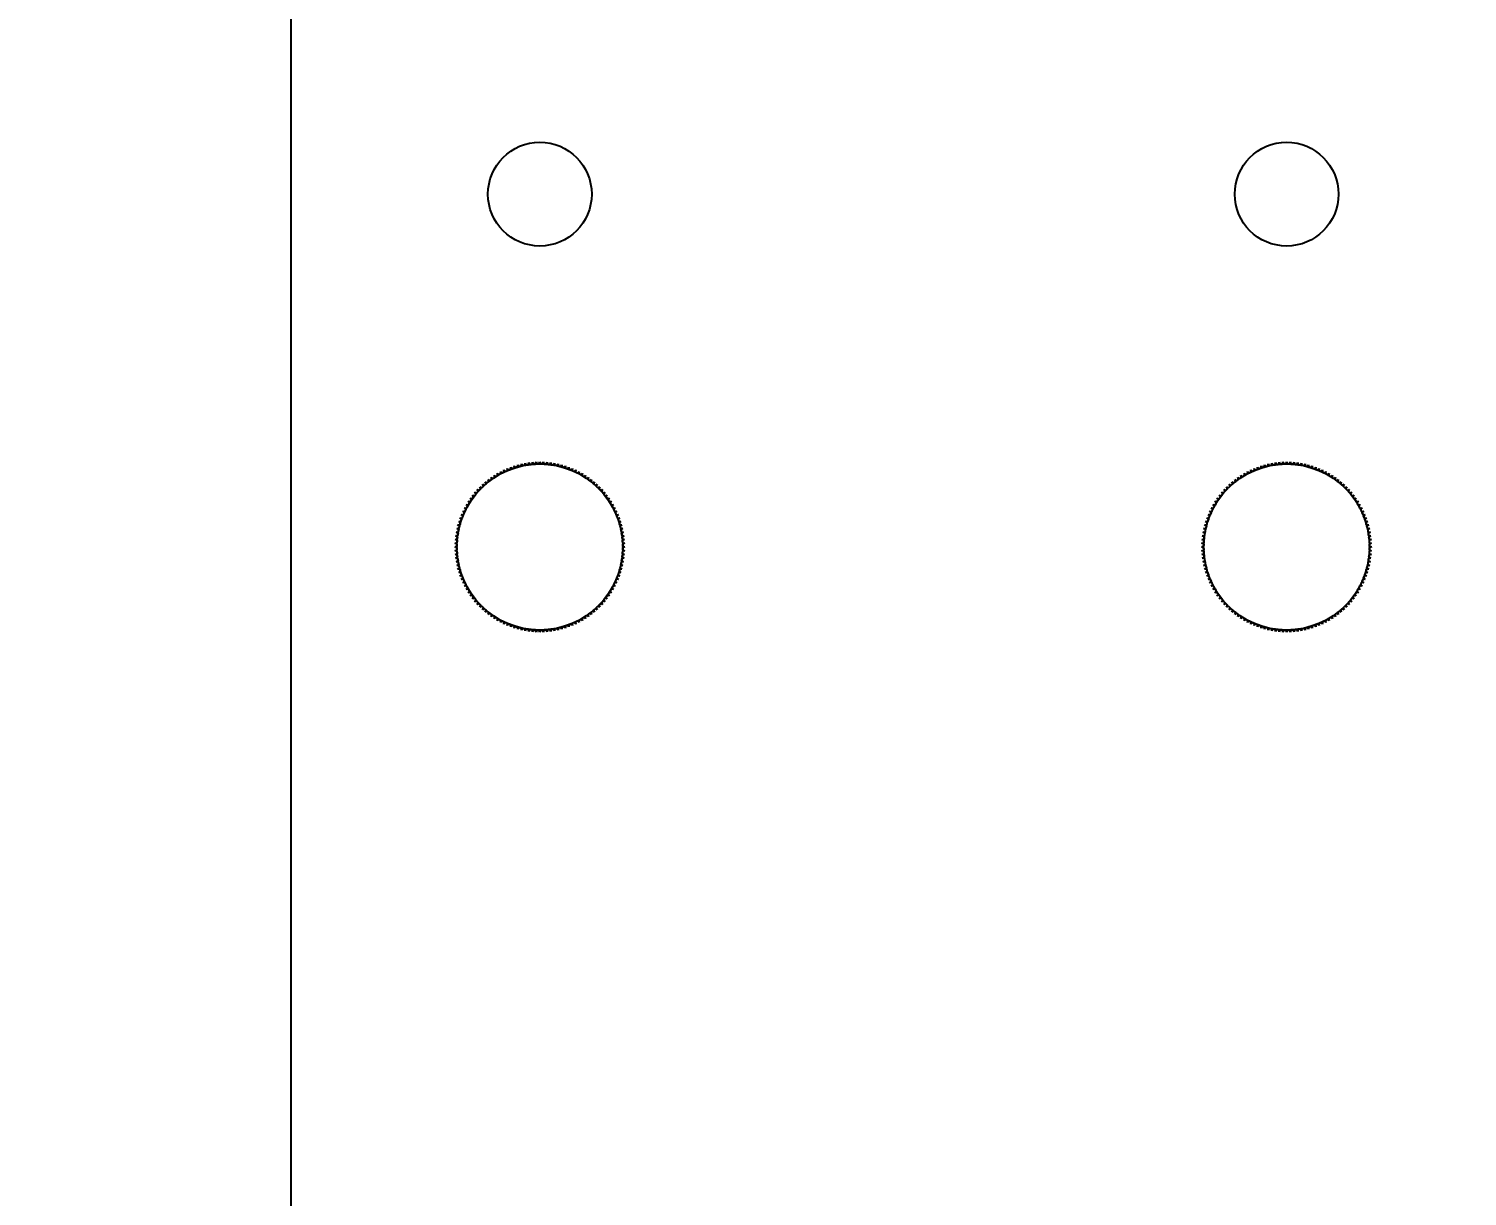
# Model space of a CAD drawing. Header units: millimetres. Extents: x 1409 to 26878, y 589 to 5187.
# Drawn here: x 8732.05 to 8766.72, y 1840.67 to 1868.79 of the extents above; entities that cross this region are included whole.
import ezdxf

# ---------------------------------------------------------------- set-up
doc = ezdxf.new("R2010")
doc.units = ezdxf.units.MM
doc.layers.add('02___PRT_ALL_AXES', color=7, linetype='Continuous')
doc.styles.get("Standard").update_dxf_attribs({"font": 'arial.ttf'})
doc.dimstyles.new('DIMSTYLE_5-scale4', dxfattribs={"dimscale": 2, "dimtxt": 20, "dimasz": 20, "dimexe": 1, "dimexo": 0, "dimgap": 1.25, "dimtad": 1, "dimzin": 9, "dimdsep": 46, "dimtxsty": 'Standard', "dimcen": 0.09, "dimclre": 256, "dimclrt": 256, "dimadec": 1, "dimazin": 2, "dimtp": 0.15, "dimtm": 0.15, "dimtfac": 0.8, "dimtmove": 0, "dimatfit": 3, "dimfxl": 1, "dimtolj": 1, "dimarcsym": 0})

# ---------------------------------------------------------------- blocks, each defined once
blk = doc.blocks.new('*D30')
at = {"lineweight": -2, "transparency": 16777216}
for p, q in [((9350.371, 1854.309), (9350.371, 1770.443)), ((8738.371, 1788.809), (8738.371, 1770.443))]:
    blk.add_line(p, q, dxfattribs=at)
at = {"color": 0, "lineweight": -2, "transparency": 16777216}
blk.add_line((8778.371, 1772.443), (9310.371, 1772.443), dxfattribs=at)
at = {"color": 0, "transparency": 16777216}
for points in [[(8778.371, 1779.11), (8778.371, 1765.776), (8738.371, 1772.443)], [(9310.371, 1779.11), (9310.371, 1765.776), (9350.371, 1772.443)]]:
    blk.add_solid(points, dxfattribs=at)
at = {"layer": 'Defpoints', "color": 0, "transparency": 16777216}
for p in [(9350.371, 1854.309), (8738.371, 1788.809), (9350.371, 1772.443)]:
    blk.add_point(p, dxfattribs=at)
at = {"transparency": 16777216, "insert": (9044.371, 1800.837), "char_height": 40, "attachment_point": 5}
blk.add_mtext('\\A1;612 [2\'-0 1/8"]', dxfattribs=at)
blk = doc.blocks.new('*D31')
at = {"lineweight": -2, "transparency": 16777216}
for p, q in [((8738.371, 2123.809), (8682.392, 2123.809)), ((8738.371, 1788.809), (8682.392, 1788.809))]:
    blk.add_line(p, q, dxfattribs=at)
at = {"color": 0, "lineweight": -2, "transparency": 16777216}
blk.add_line((8684.392, 2083.809), (8684.392, 1828.809), dxfattribs=at)
at = {"color": 0, "transparency": 16777216}
for points in [[(8677.726, 2083.809), (8691.059, 2083.809), (8684.392, 2123.809)], [(8677.726, 1828.809), (8691.059, 1828.809), (8684.392, 1788.809)]]:
    blk.add_solid(points, dxfattribs=at)
at = {"layer": 'Defpoints', "color": 0, "transparency": 16777216}
for p in [(8738.371, 2123.809), (8684.392, 1788.809), (8738.371, 1788.809)]:
    blk.add_point(p, dxfattribs=at)
at = {"transparency": 16777216, "insert": (8655.999, 1956.309), "char_height": 40, "attachment_point": 5, "rotation": 90}
blk.add_mtext('\\A1;335 [1\'-1 1/4"]', dxfattribs=at)

msp = doc.modelspace()

# ---------------------------------------------------------------- linework, layer by layer
at = {"color": 7, "linetype": 'Continuous'}
for p, q in [((8738.3706, 2123.8091), (8738.3706, 1788.8091)), ((8744.0102, 1858.2764), (8744.0147, 1858.328)), ((8744.0147, 1858.328), (8744.0366, 1858.281)), ((8744.0963, 1858.2902), (8744.1031, 1858.3416)), ((8744.1031, 1858.3416), (8744.1229, 1858.2937)), ((8744.183, 1858.3003), (8744.192, 1858.3513)), ((8744.192, 1858.3513), (8744.2097, 1858.3026)), ((8744.27, 1858.3066), (8744.2812, 1858.3572)), ((8744.2812, 1858.3572), (8744.2968, 1858.3078)), ((8744.3572, 1858.3091), (8744.3706, 1858.3591)), ((8744.3706, 1858.3591), (8744.3841, 1858.3091)), ((8744.4445, 1858.3078), (8744.4601, 1858.3572)), ((8744.4601, 1858.3572), (8744.4713, 1858.3066)), ((8744.5316, 1858.3026), (8744.5493, 1858.3513)), ((8744.5493, 1858.3513), (8744.5583, 1858.3003)), ((8744.6184, 1858.2937), (8744.6382, 1858.3416)), ((8744.6382, 1858.3416), (8744.645, 1858.2902)), ((8744.7047, 1858.281), (8744.7266, 1858.328)), ((8744.7266, 1858.328), (8744.7311, 1858.2764)), ((8762.0102, 1858.2764), (8762.0147, 1858.328)), ((8762.0147, 1858.328), (8762.0366, 1858.281)), ((8762.0963, 1858.2902), (8762.1031, 1858.3416)), ((8762.1031, 1858.3416), (8762.1229, 1858.2937)), ((8762.183, 1858.3003), (8762.192, 1858.3513)), ((8762.192, 1858.3513), (8762.2097, 1858.3026)), ((8762.27, 1858.3066), (8762.2812, 1858.3572)), ((8762.2812, 1858.3572), (8762.2968, 1858.3078)), ((8762.3572, 1858.3091), (8762.3706, 1858.3591)), ((8762.3706, 1858.3591), (8762.3841, 1858.3091)), ((8762.4445, 1858.3078), (8762.4601, 1858.3572)), ((8762.4601, 1858.3572), (8762.4713, 1858.3066)), ((8762.5316, 1858.3026), (8762.5493, 1858.3513)), ((8762.5493, 1858.3513), (8762.5583, 1858.3003)), ((8762.6184, 1858.2937), (8762.6382, 1858.3416)), ((8762.6382, 1858.3416), (8762.645, 1858.2902)), ((8762.7047, 1858.281), (8762.7266, 1858.328)), ((8762.7266, 1858.328), (8762.7311, 1858.2764)), ((8743.2125, 1857.9397), (8743.1948, 1857.9884)), ((8743.1948, 1857.9884), (8743.2345, 1857.9551)), ((8743.2848, 1857.9887), (8743.2692, 1858.0381)), ((8743.2692, 1858.0381), (8743.3074, 1858.0031)), ((8743.3591, 1858.0344), (8743.3456, 1858.0845)), ((8743.3456, 1858.0845), (8743.3823, 1858.0479)), ((8743.4353, 1858.0769), (8743.4241, 1858.1275)), ((8743.4241, 1858.1275), (8743.4591, 1858.0893)), ((8743.5133, 1858.116), (8743.5043, 1858.1671)), ((8743.5043, 1858.1671), (8743.5376, 1858.1274)), ((8743.5861, 1858.2031), (8743.6177, 1858.162)), ((8743.5929, 1858.1517), (8743.5861, 1858.2031)), ((8743.674, 1858.1839), (8743.6695, 1858.2355)), ((8743.6695, 1858.2355), (8743.6992, 1858.1931)), ((8743.7565, 1858.2125), (8743.7542, 1858.2643)), ((8743.7542, 1858.2643), (8743.782, 1858.2206)), ((8743.8401, 1858.2375), (8743.8401, 1858.2893)), ((8743.8401, 1858.2893), (8743.866, 1858.2444)), ((8743.9247, 1858.2588), (8743.9269, 1858.3105)), ((8743.9269, 1858.3105), (8743.9509, 1858.2646)), ((8744.7904, 1858.2646), (8744.8143, 1858.3105)), ((8744.8143, 1858.3105), (8744.8166, 1858.2588)), ((8744.8753, 1858.2444), (8744.9012, 1858.2893)), ((8744.9012, 1858.2893), (8744.9012, 1858.2375)), ((8744.9593, 1858.2206), (8744.9871, 1858.2643)), ((8744.9871, 1858.2643), (8744.9848, 1858.2125)), ((8745.0421, 1858.1931), (8745.0718, 1858.2355)), ((8745.0718, 1858.2355), (8745.0673, 1858.1839)), ((8745.1236, 1858.162), (8745.1551, 1858.2031)), ((8745.1551, 1858.2031), (8745.1484, 1858.1517)), ((8745.2037, 1858.1274), (8745.237, 1858.1671)), ((8745.237, 1858.1671), (8745.228, 1858.116)), ((8745.2822, 1858.0893), (8745.3172, 1858.1275)), ((8745.3172, 1858.1275), (8745.306, 1858.0769)), ((8745.359, 1858.0479), (8745.3956, 1858.0845)), ((8745.3956, 1858.0845), (8745.3822, 1858.0344)), ((8745.4339, 1858.0031), (8745.4721, 1858.0381)), ((8745.4721, 1858.0381), (8745.4565, 1857.9887)), ((8745.5068, 1857.9551), (8745.5465, 1857.9884)), ((8745.5465, 1857.9884), (8745.5288, 1857.9397)), ((8761.2125, 1857.9397), (8761.1948, 1857.9884)), ((8761.1948, 1857.9884), (8761.2345, 1857.9551)), ((8761.2848, 1857.9887), (8761.2692, 1858.0381)), ((8761.2692, 1858.0381), (8761.3074, 1858.0031)), ((8761.3591, 1858.0344), (8761.3456, 1858.0845)), ((8761.3456, 1858.0845), (8761.3823, 1858.0479)), ((8761.4241, 1858.1275), (8761.4591, 1858.0893)), ((8761.4353, 1858.0769), (8761.4241, 1858.1275)), ((8761.5043, 1858.1671), (8761.5376, 1858.1274)), ((8761.5133, 1858.116), (8761.5043, 1858.1671)), ((8761.5861, 1858.2031), (8761.6177, 1858.162)), ((8761.5929, 1858.1517), (8761.5861, 1858.2031)), ((8761.674, 1858.1839), (8761.6695, 1858.2355)), ((8761.6695, 1858.2355), (8761.6992, 1858.1931)), ((8761.7565, 1858.2125), (8761.7542, 1858.2643)), ((8761.7542, 1858.2643), (8761.782, 1858.2206)), ((8761.8401, 1858.2375), (8761.8401, 1858.2893)), ((8761.8401, 1858.2893), (8761.866, 1858.2444)), ((8761.9247, 1858.2588), (8761.9269, 1858.3105)), ((8761.9269, 1858.3105), (8761.9509, 1858.2646)), ((8762.7904, 1858.2646), (8762.8143, 1858.3105)), ((8762.8143, 1858.3105), (8762.8166, 1858.2588)), ((8762.8753, 1858.2444), (8762.9012, 1858.2893)), ((8762.9012, 1858.2893), (8762.9012, 1858.2375)), ((8762.9593, 1858.2206), (8762.9871, 1858.2643)), ((8762.9871, 1858.2643), (8762.9848, 1858.2125)), ((8763.0421, 1858.1931), (8763.0718, 1858.2355)), ((8763.0718, 1858.2355), (8763.0673, 1858.1839)), ((8763.1236, 1858.162), (8763.1551, 1858.2031)), ((8763.1551, 1858.2031), (8763.1484, 1858.1517)), ((8763.2037, 1858.1274), (8763.237, 1858.1671)), ((8763.237, 1858.1671), (8763.228, 1858.116)), ((8763.2822, 1858.0893), (8763.3172, 1858.1275)), ((8763.3172, 1858.1275), (8763.306, 1858.0769)), ((8763.359, 1858.0479), (8763.3956, 1858.0845)), ((8763.3956, 1858.0845), (8763.3822, 1858.0344)), ((8763.4339, 1858.0031), (8763.4721, 1858.0381)), ((8763.4721, 1858.0381), (8763.4565, 1857.9887)), ((8763.5068, 1857.9551), (8763.5465, 1857.9884)), ((8763.5465, 1857.9884), (8763.5288, 1857.9397)), ((8742.83, 1857.5844), (8742.8003, 1857.6269)), ((8742.8003, 1857.6269), (8742.8472, 1857.605)), ((8742.8871, 1857.6504), (8742.8592, 1857.6941)), ((8742.8592, 1857.6941), (8742.9052, 1857.6702)), ((8742.947, 1857.7138), (8742.9211, 1857.7587)), ((8742.9211, 1857.7587), (8742.9659, 1857.7328)), ((8743.0096, 1857.7746), (8742.9857, 1857.8206)), ((8742.9857, 1857.8206), (8743.0294, 1857.7927)), ((8743.0748, 1857.8326), (8743.0529, 1857.8795)), ((8743.0529, 1857.8795), (8743.0954, 1857.8498)), ((8743.1425, 1857.8876), (8743.1227, 1857.9355)), ((8743.1227, 1857.9355), (8743.1638, 1857.904)), ((8745.5775, 1857.904), (8745.6186, 1857.9355)), ((8745.6186, 1857.9355), (8745.5988, 1857.8876)), ((8745.6459, 1857.8498), (8745.6884, 1857.8795)), ((8745.6884, 1857.8795), (8745.6665, 1857.8326)), ((8745.7119, 1857.7927), (8745.7556, 1857.8206)), ((8745.7556, 1857.8206), (8745.7317, 1857.7746)), ((8745.7753, 1857.7328), (8745.8202, 1857.7587)), ((8745.8202, 1857.7587), (8745.7943, 1857.7138)), ((8745.8361, 1857.6702), (8745.8821, 1857.6941)), ((8745.8821, 1857.6941), (8745.8542, 1857.6504)), ((8745.8941, 1857.605), (8745.941, 1857.6269)), ((8745.941, 1857.6269), (8745.9113, 1857.5844)), ((8760.83, 1857.5844), (8760.8003, 1857.6269)), ((8760.8003, 1857.6269), (8760.8472, 1857.605)), ((8760.8871, 1857.6504), (8760.8592, 1857.6941)), ((8760.8592, 1857.6941), (8760.9052, 1857.6702)), ((8760.947, 1857.7138), (8760.9211, 1857.7587)), ((8760.9211, 1857.7587), (8760.9659, 1857.7328)), ((8761.0096, 1857.7746), (8760.9857, 1857.8206)), ((8760.9857, 1857.8206), (8761.0294, 1857.7927)), ((8761.0748, 1857.8326), (8761.0529, 1857.8795)), ((8761.0529, 1857.8795), (8761.0954, 1857.8498)), ((8761.1425, 1857.8876), (8761.1227, 1857.9355)), ((8761.1227, 1857.9355), (8761.1638, 1857.904)), ((8763.5775, 1857.904), (8763.6186, 1857.9355)), ((8763.6186, 1857.9355), (8763.5988, 1857.8876)), ((8763.6459, 1857.8498), (8763.6884, 1857.8795)), ((8763.6884, 1857.8795), (8763.6665, 1857.8326)), ((8763.7119, 1857.7927), (8763.7556, 1857.8206)), ((8763.7556, 1857.8206), (8763.7317, 1857.7746)), ((8763.7753, 1857.7328), (8763.8202, 1857.7587)), ((8763.8202, 1857.7587), (8763.7943, 1857.7138)), ((8763.8361, 1857.6702), (8763.8821, 1857.6941)), ((8763.8821, 1857.6941), (8763.8542, 1857.6504)), ((8763.8941, 1857.605), (8763.941, 1857.6269)), ((8763.941, 1857.6269), (8763.9113, 1857.5844)), ((8742.6319, 1857.2975), (8742.5953, 1857.3341)), ((8742.5953, 1857.3341), (8742.6453, 1857.3207)), ((8742.6767, 1857.3724), (8742.6417, 1857.4106)), ((8742.6417, 1857.4106), (8742.6911, 1857.395)), ((8742.7247, 1857.4453), (8742.6914, 1857.485)), ((8742.6914, 1857.485), (8742.7401, 1857.4672)), ((8742.7758, 1857.516), (8742.7443, 1857.5571)), ((8742.7443, 1857.5571), (8742.7921, 1857.5373)), ((8745.9492, 1857.5373), (8745.997, 1857.5571)), ((8745.997, 1857.5571), (8745.9655, 1857.516)), ((8746.0012, 1857.4672), (8746.0499, 1857.485)), ((8746.0499, 1857.485), (8746.0166, 1857.4453)), ((8746.0502, 1857.395), (8746.0996, 1857.4106)), ((8746.0996, 1857.4106), (8746.0646, 1857.3724)), ((8746.096, 1857.3207), (8746.146, 1857.3341)), ((8746.146, 1857.3341), (8746.1094, 1857.2975)), ((8760.6319, 1857.2975), (8760.5953, 1857.3341)), ((8760.5953, 1857.3341), (8760.6453, 1857.3207)), ((8760.6767, 1857.3724), (8760.6417, 1857.4106)), ((8760.6417, 1857.4106), (8760.6911, 1857.395)), ((8760.7247, 1857.4453), (8760.6914, 1857.485)), ((8760.6914, 1857.485), (8760.7401, 1857.4672)), ((8760.7758, 1857.516), (8760.7443, 1857.5571)), ((8760.7443, 1857.5571), (8760.7921, 1857.5373)), ((8763.9492, 1857.5373), (8763.997, 1857.5571)), ((8763.997, 1857.5571), (8763.9655, 1857.516)), ((8764.0012, 1857.4672), (8764.0499, 1857.485)), ((8764.0499, 1857.485), (8764.0166, 1857.4453)), ((8764.0502, 1857.395), (8764.0996, 1857.4106)), ((8764.0996, 1857.4106), (8764.0646, 1857.3724)), ((8764.096, 1857.3207), (8764.146, 1857.3341)), ((8764.146, 1857.3341), (8764.1094, 1857.2975)), ((8742.4867, 1856.9806), (8742.4443, 1857.0103)), ((8742.4443, 1857.0103), (8742.4959, 1857.0058)), ((8742.5178, 1857.0621), (8742.4767, 1857.0936)), ((8742.4767, 1857.0936), (8742.5281, 1857.0869)), ((8742.5524, 1857.1422), (8742.5127, 1857.1755)), ((8742.5127, 1857.1755), (8742.5637, 1857.1665)), ((8742.5905, 1857.2207), (8742.5523, 1857.2557)), ((8742.5523, 1857.2557), (8742.6029, 1857.2445)), ((8746.1384, 1857.2445), (8746.189, 1857.2557)), ((8746.189, 1857.2557), (8746.1508, 1857.2207)), ((8746.1776, 1857.1665), (8746.2286, 1857.1755)), ((8746.2286, 1857.1755), (8746.1889, 1857.1422)), ((8746.2132, 1857.0869), (8746.2646, 1857.0936)), ((8746.2646, 1857.0936), (8746.2235, 1857.0621)), ((8746.2454, 1857.0058), (8746.297, 1857.0103)), ((8746.297, 1857.0103), (8746.2546, 1856.9806)), ((8760.4867, 1856.9806), (8760.4443, 1857.0103)), ((8760.4443, 1857.0103), (8760.4959, 1857.0058)), ((8760.5178, 1857.0621), (8760.4767, 1857.0936)), ((8760.4767, 1857.0936), (8760.5281, 1857.0869)), ((8760.5524, 1857.1422), (8760.5127, 1857.1755)), ((8760.5127, 1857.1755), (8760.5637, 1857.1665)), ((8760.5905, 1857.2207), (8760.5523, 1857.2557)), ((8760.5523, 1857.2557), (8760.6029, 1857.2445)), ((8764.1384, 1857.2445), (8764.189, 1857.2557)), ((8764.189, 1857.2557), (8764.1508, 1857.2207)), ((8764.1776, 1857.1665), (8764.2286, 1857.1755)), ((8764.2286, 1857.1755), (8764.1889, 1857.1422)), ((8764.2132, 1857.0869), (8764.2646, 1857.0936)), ((8764.2646, 1857.0936), (8764.2235, 1857.0621)), ((8764.2454, 1857.0058), (8764.297, 1857.0103)), ((8764.297, 1857.0103), (8764.2546, 1856.9806)), ((8742.3382, 1856.5767), (8742.3896, 1856.5835)), ((8742.3518, 1856.6651), (8742.4034, 1856.6696)), ((8742.3987, 1856.6432), (8742.3518, 1856.6651)), ((8742.3692, 1856.7528), (8742.421, 1856.7551)), ((8742.4152, 1856.7289), (8742.3692, 1856.7528)), ((8742.4354, 1856.8138), (8742.3905, 1856.8397)), ((8742.3905, 1856.8397), (8742.4423, 1856.8397)), ((8742.4592, 1856.8977), (8742.4155, 1856.9256)), ((8742.4155, 1856.9256), (8742.4673, 1856.9233)), ((8746.274, 1856.9233), (8746.3258, 1856.9256)), ((8746.3258, 1856.9256), (8746.2821, 1856.8977)), ((8746.299, 1856.8397), (8746.3508, 1856.8397)), ((8746.3508, 1856.8397), (8746.3059, 1856.8138)), ((8746.3203, 1856.7551), (8746.3721, 1856.7528)), ((8746.3721, 1856.7528), (8746.3261, 1856.7289)), ((8746.3379, 1856.6696), (8746.3895, 1856.6651)), ((8746.3895, 1856.6651), (8746.3425, 1856.6432)), ((8746.3517, 1856.5835), (8746.4031, 1856.5767)), ((8760.3382, 1856.5767), (8760.3896, 1856.5835)), ((8760.3518, 1856.6651), (8760.4034, 1856.6696)), ((8760.3987, 1856.6432), (8760.3518, 1856.6651)), ((8760.3692, 1856.7528), (8760.421, 1856.7551)), ((8760.4152, 1856.7289), (8760.3692, 1856.7528)), ((8760.4354, 1856.8138), (8760.3905, 1856.8397)), ((8760.3905, 1856.8397), (8760.4423, 1856.8397)), ((8760.4592, 1856.8977), (8760.4155, 1856.9256)), ((8760.4155, 1856.9256), (8760.4673, 1856.9233)), ((8764.274, 1856.9233), (8764.3258, 1856.9256)), ((8764.3258, 1856.9256), (8764.2821, 1856.8977)), ((8764.299, 1856.8397), (8764.3508, 1856.8397)), ((8764.3508, 1856.8397), (8764.3059, 1856.8138)), ((8764.3203, 1856.7551), (8764.3721, 1856.7528)), ((8764.3721, 1856.7528), (8764.3261, 1856.7289)), ((8764.3379, 1856.6696), (8764.3895, 1856.6651)), ((8764.3895, 1856.6651), (8764.3425, 1856.6432)), ((8764.3517, 1856.5835), (8764.4031, 1856.5767)), ((8742.3206, 1856.3091), (8742.3707, 1856.3225)), ((8742.3707, 1856.2957), (8742.3206, 1856.3091)), ((8742.3226, 1856.3986), (8742.3732, 1856.4098)), ((8742.372, 1856.383), (8742.3226, 1856.3986)), ((8742.3226, 1856.2197), (8742.372, 1856.2353)), ((8742.3284, 1856.4878), (8742.3795, 1856.4968)), ((8742.3771, 1856.4701), (8742.3284, 1856.4878)), ((8742.3861, 1856.5569), (8742.3382, 1856.5767)), ((8746.4031, 1856.5767), (8746.3552, 1856.5569)), ((8746.3618, 1856.4968), (8746.4128, 1856.4878)), ((8746.4128, 1856.4878), (8746.3642, 1856.4701)), ((8746.3681, 1856.4098), (8746.4187, 1856.3986)), ((8746.4187, 1856.3986), (8746.3693, 1856.383)), ((8746.3693, 1856.2353), (8746.4187, 1856.2197)), ((8746.3706, 1856.3225), (8746.4206, 1856.3091)), ((8746.4206, 1856.3091), (8746.3706, 1856.2957)), ((8760.3206, 1856.3091), (8760.3707, 1856.3225)), ((8760.3707, 1856.2957), (8760.3206, 1856.3091)), ((8760.3226, 1856.3986), (8760.3732, 1856.4098)), ((8760.372, 1856.383), (8760.3226, 1856.3986)), ((8760.3226, 1856.2197), (8760.372, 1856.2353)), ((8760.3284, 1856.4878), (8760.3795, 1856.4968)), ((8760.3771, 1856.4701), (8760.3284, 1856.4878)), ((8760.3861, 1856.5569), (8760.3382, 1856.5767)), ((8764.4031, 1856.5767), (8764.3552, 1856.5569)), ((8764.3618, 1856.4968), (8764.4128, 1856.4878)), ((8764.4128, 1856.4878), (8764.3642, 1856.4701)), ((8764.3681, 1856.4098), (8764.4187, 1856.3986)), ((8764.4187, 1856.3986), (8764.3693, 1856.383)), ((8764.3693, 1856.2353), (8764.4187, 1856.2197)), ((8764.3706, 1856.3225), (8764.4206, 1856.3091)), ((8764.4206, 1856.3091), (8764.3706, 1856.2957)), ((8742.3732, 1856.2085), (8742.3226, 1856.2197)), ((8742.3284, 1856.1305), (8742.3771, 1856.1482)), ((8742.3795, 1856.1215), (8742.3284, 1856.1305)), ((8742.3382, 1856.0416), (8742.3861, 1856.0614)), ((8742.3896, 1856.0348), (8742.3382, 1856.0416)), ((8742.3518, 1855.9532), (8742.3987, 1855.9751)), ((8742.4034, 1855.9486), (8742.3518, 1855.9532)), ((8742.3692, 1855.8654), (8742.4152, 1855.8894)), ((8746.3261, 1855.8894), (8746.3721, 1855.8654)), ((8746.3895, 1855.9532), (8746.3379, 1855.9486)), ((8746.3425, 1855.9751), (8746.3895, 1855.9532)), ((8746.4031, 1856.0416), (8746.3517, 1856.0348)), ((8746.3552, 1856.0614), (8746.4031, 1856.0416)), ((8746.4128, 1856.1305), (8746.3618, 1856.1215)), ((8746.3642, 1856.1482), (8746.4128, 1856.1305)), ((8746.4187, 1856.2197), (8746.3681, 1856.2085)), ((8760.3732, 1856.2085), (8760.3226, 1856.2197)), ((8760.3284, 1856.1305), (8760.3771, 1856.1482)), ((8760.3795, 1856.1215), (8760.3284, 1856.1305)), ((8760.3382, 1856.0416), (8760.3861, 1856.0614)), ((8760.3896, 1856.0348), (8760.3382, 1856.0416)), ((8760.3518, 1855.9532), (8760.3987, 1855.9751)), ((8760.4034, 1855.9486), (8760.3518, 1855.9532)), ((8760.3692, 1855.8654), (8760.4152, 1855.8894)), ((8764.3261, 1855.8894), (8764.3721, 1855.8654)), ((8764.3895, 1855.9532), (8764.3379, 1855.9486)), ((8764.3425, 1855.9751), (8764.3895, 1855.9532)), ((8764.4031, 1856.0416), (8764.3517, 1856.0348)), ((8764.3552, 1856.0614), (8764.4031, 1856.0416)), ((8764.4128, 1856.1305), (8764.3618, 1856.1215)), ((8764.3642, 1856.1482), (8764.4128, 1856.1305)), ((8764.4187, 1856.2197), (8764.3681, 1856.2085)), ((8742.421, 1855.8632), (8742.3692, 1855.8654)), ((8742.3905, 1855.7786), (8742.4354, 1855.8045)), ((8742.4423, 1855.7786), (8742.3905, 1855.7786)), ((8742.4155, 1855.6927), (8742.4592, 1855.7205)), ((8742.4673, 1855.6949), (8742.4155, 1855.6927)), ((8742.4443, 1855.608), (8742.4867, 1855.6377)), ((8742.4959, 1855.6125), (8742.4443, 1855.608)), ((8742.4767, 1855.5246), (8742.5178, 1855.5562)), ((8746.2235, 1855.5562), (8746.2646, 1855.5246)), ((8746.297, 1855.608), (8746.2454, 1855.6125)), ((8746.2546, 1855.6377), (8746.297, 1855.608)), ((8746.3258, 1855.6927), (8746.274, 1855.6949)), ((8746.2821, 1855.7205), (8746.3258, 1855.6927)), ((8746.3508, 1855.7786), (8746.299, 1855.7786)), ((8746.3059, 1855.8045), (8746.3508, 1855.7786)), ((8746.3721, 1855.8654), (8746.3203, 1855.8632)), ((8760.421, 1855.8632), (8760.3692, 1855.8654)), ((8760.3905, 1855.7786), (8760.4354, 1855.8045)), ((8760.4423, 1855.7786), (8760.3905, 1855.7786)), ((8760.4155, 1855.6927), (8760.4592, 1855.7205)), ((8760.4673, 1855.6949), (8760.4155, 1855.6927)), ((8760.4443, 1855.608), (8760.4867, 1855.6377)), ((8760.4959, 1855.6125), (8760.4443, 1855.608)), ((8760.4767, 1855.5246), (8760.5178, 1855.5562)), ((8764.2235, 1855.5562), (8764.2646, 1855.5246)), ((8764.297, 1855.608), (8764.2454, 1855.6125)), ((8764.2546, 1855.6377), (8764.297, 1855.608)), ((8764.3258, 1855.6927), (8764.274, 1855.6949)), ((8764.2821, 1855.7205), (8764.3258, 1855.6927)), ((8764.3508, 1855.7786), (8764.299, 1855.7786)), ((8764.3059, 1855.8045), (8764.3508, 1855.7786)), ((8764.3721, 1855.8654), (8764.3203, 1855.8632)), ((8742.5281, 1855.5314), (8742.4767, 1855.5246)), ((8742.5127, 1855.4428), (8742.5524, 1855.4761)), ((8742.5637, 1855.4518), (8742.5127, 1855.4428)), ((8742.5523, 1855.3626), (8742.5905, 1855.3976)), ((8742.6029, 1855.3738), (8742.5523, 1855.3626)), ((8742.5953, 1855.2841), (8742.6319, 1855.3208)), ((8742.6453, 1855.2975), (8742.5953, 1855.2841)), ((8742.6417, 1855.2077), (8742.6767, 1855.2459)), ((8742.6911, 1855.2233), (8742.6417, 1855.2077)), ((8746.0996, 1855.2077), (8746.0502, 1855.2233)), ((8746.0646, 1855.2459), (8746.0996, 1855.2077)), ((8746.146, 1855.2841), (8746.096, 1855.2975)), ((8746.1094, 1855.3208), (8746.146, 1855.2841)), ((8746.189, 1855.3626), (8746.1384, 1855.3738)), ((8746.1508, 1855.3976), (8746.189, 1855.3626)), ((8746.2286, 1855.4428), (8746.1776, 1855.4518)), ((8746.1889, 1855.4761), (8746.2286, 1855.4428)), ((8746.2646, 1855.5246), (8746.2132, 1855.5314)), ((8760.5281, 1855.5314), (8760.4767, 1855.5246)), ((8760.5127, 1855.4428), (8760.5524, 1855.4761)), ((8760.5637, 1855.4518), (8760.5127, 1855.4428)), ((8760.5523, 1855.3626), (8760.5905, 1855.3976)), ((8760.6029, 1855.3738), (8760.5523, 1855.3626)), ((8760.5953, 1855.2841), (8760.6319, 1855.3208)), ((8760.6453, 1855.2975), (8760.5953, 1855.2841)), ((8760.6417, 1855.2077), (8760.6767, 1855.2459)), ((8760.6911, 1855.2233), (8760.6417, 1855.2077)), ((8764.0996, 1855.2077), (8764.0502, 1855.2233)), ((8764.0646, 1855.2459), (8764.0996, 1855.2077)), ((8764.146, 1855.2841), (8764.096, 1855.2975)), ((8764.1094, 1855.3208), (8764.146, 1855.2841)), ((8764.189, 1855.3626), (8764.1384, 1855.3738)), ((8764.1508, 1855.3976), (8764.189, 1855.3626)), ((8764.2286, 1855.4428), (8764.1776, 1855.4518)), ((8764.1889, 1855.4761), (8764.2286, 1855.4428)), ((8764.2646, 1855.5246), (8764.2132, 1855.5314)), ((8742.6914, 1855.1333), (8742.7247, 1855.173)), ((8742.7401, 1855.151), (8742.6914, 1855.1333)), ((8742.7443, 1855.0612), (8742.7758, 1855.1023)), ((8742.7921, 1855.081), (8742.7443, 1855.0612)), ((8742.8003, 1854.9914), (8742.83, 1855.0339)), ((8742.8472, 1855.0133), (8742.8003, 1854.9914)), ((8742.8592, 1854.9242), (8742.8871, 1854.9679)), ((8742.9052, 1854.9481), (8742.8592, 1854.9242)), ((8742.9211, 1854.8596), (8742.947, 1854.9044)), ((8742.9659, 1854.8855), (8742.9211, 1854.8596)), ((8745.8202, 1854.8596), (8745.7753, 1854.8855)), ((8745.7943, 1854.9044), (8745.8202, 1854.8596)), ((8745.8821, 1854.9242), (8745.8361, 1854.9481)), ((8745.8542, 1854.9679), (8745.8821, 1854.9242)), ((8745.941, 1854.9914), (8745.8941, 1855.0133)), ((8745.9113, 1855.0339), (8745.941, 1854.9914)), ((8745.997, 1855.0612), (8745.9492, 1855.081)), ((8745.9655, 1855.1023), (8745.997, 1855.0612)), ((8746.0499, 1855.1333), (8746.0012, 1855.151)), ((8746.0166, 1855.173), (8746.0499, 1855.1333)), ((8760.6914, 1855.1333), (8760.7247, 1855.173)), ((8760.7401, 1855.151), (8760.6914, 1855.1333)), ((8760.7443, 1855.0612), (8760.7758, 1855.1023)), ((8760.7921, 1855.081), (8760.7443, 1855.0612)), ((8760.8003, 1854.9914), (8760.83, 1855.0339)), ((8760.8472, 1855.0133), (8760.8003, 1854.9914)), ((8760.8592, 1854.9242), (8760.8871, 1854.9679)), ((8760.9052, 1854.9481), (8760.8592, 1854.9242)), ((8760.9211, 1854.8596), (8760.947, 1854.9044)), ((8760.9659, 1854.8855), (8760.9211, 1854.8596)), ((8763.8202, 1854.8596), (8763.7753, 1854.8855)), ((8763.7943, 1854.9044), (8763.8202, 1854.8596)), ((8763.8821, 1854.9242), (8763.8361, 1854.9481)), ((8763.8542, 1854.9679), (8763.8821, 1854.9242)), ((8763.941, 1854.9914), (8763.8941, 1855.0133)), ((8763.9113, 1855.0339), (8763.941, 1854.9914)), ((8763.997, 1855.0612), (8763.9492, 1855.081)), ((8763.9655, 1855.1023), (8763.997, 1855.0612)), ((8764.0499, 1855.1333), (8764.0012, 1855.151)), ((8764.0166, 1855.173), (8764.0499, 1855.1333)), ((8742.9857, 1854.7977), (8743.0096, 1854.8437)), ((8743.0294, 1854.8256), (8742.9857, 1854.7977)), ((8743.0529, 1854.7387), (8743.0748, 1854.7857)), ((8743.0954, 1854.7685), (8743.0529, 1854.7387)), ((8743.1227, 1854.6828), (8743.1425, 1854.7306)), ((8743.1638, 1854.7143), (8743.1227, 1854.6828)), ((8743.1948, 1854.6299), (8743.2125, 1854.6786)), ((8743.2345, 1854.6632), (8743.1948, 1854.6299)), ((8743.2692, 1854.5802), (8743.2848, 1854.6296)), ((8743.3074, 1854.6152), (8743.2692, 1854.5802)), ((8743.3456, 1854.5338), (8743.3591, 1854.5838)), ((8743.3823, 1854.5704), (8743.3456, 1854.5338)), ((8743.4241, 1854.4908), (8743.4353, 1854.5413)), ((8743.4591, 1854.529), (8743.4241, 1854.4908)), ((8743.5043, 1854.4512), (8743.5133, 1854.5022)), ((8745.228, 1854.5022), (8745.237, 1854.4512)), ((8745.3172, 1854.4908), (8745.2822, 1854.529)), ((8745.306, 1854.5413), (8745.3172, 1854.4908)), ((8745.3956, 1854.5338), (8745.359, 1854.5704)), ((8745.3822, 1854.5838), (8745.3956, 1854.5338)), ((8745.4721, 1854.5802), (8745.4339, 1854.6152)), ((8745.4565, 1854.6296), (8745.4721, 1854.5802)), ((8745.5465, 1854.6299), (8745.5068, 1854.6632)), ((8745.5288, 1854.6786), (8745.5465, 1854.6299)), ((8745.6186, 1854.6828), (8745.5775, 1854.7143)), ((8745.5988, 1854.7306), (8745.6186, 1854.6828)), ((8745.6884, 1854.7387), (8745.6459, 1854.7685)), ((8745.6665, 1854.7857), (8745.6884, 1854.7387)), ((8745.7556, 1854.7977), (8745.7119, 1854.8256)), ((8745.7317, 1854.8437), (8745.7556, 1854.7977)), ((8760.9857, 1854.7977), (8761.0096, 1854.8437)), ((8761.0294, 1854.8256), (8760.9857, 1854.7977)), ((8761.0529, 1854.7387), (8761.0748, 1854.7857)), ((8761.0954, 1854.7685), (8761.0529, 1854.7387)), ((8761.1227, 1854.6828), (8761.1425, 1854.7306)), ((8761.1638, 1854.7143), (8761.1227, 1854.6828)), ((8761.1948, 1854.6299), (8761.2125, 1854.6786)), ((8761.2345, 1854.6632), (8761.1948, 1854.6299)), ((8761.2692, 1854.5802), (8761.2848, 1854.6296)), ((8761.3074, 1854.6152), (8761.2692, 1854.5802)), ((8761.3456, 1854.5338), (8761.3591, 1854.5838)), ((8761.3823, 1854.5704), (8761.3456, 1854.5338)), ((8761.4241, 1854.4908), (8761.4353, 1854.5413)), ((8761.4591, 1854.529), (8761.4241, 1854.4908)), ((8761.5043, 1854.4512), (8761.5133, 1854.5022)), ((8763.228, 1854.5022), (8763.237, 1854.4512)), ((8763.3172, 1854.4908), (8763.2822, 1854.529)), ((8763.306, 1854.5413), (8763.3172, 1854.4908)), ((8763.3956, 1854.5338), (8763.359, 1854.5704)), ((8763.3822, 1854.5838), (8763.3956, 1854.5338)), ((8763.4721, 1854.5802), (8763.4339, 1854.6152)), ((8763.4565, 1854.6296), (8763.4721, 1854.5802)), ((8763.5465, 1854.6299), (8763.5068, 1854.6632)), ((8763.5288, 1854.6786), (8763.5465, 1854.6299)), ((8763.6186, 1854.6828), (8763.5775, 1854.7143)), ((8763.5988, 1854.7306), (8763.6186, 1854.6828)), ((8763.6884, 1854.7387), (8763.6459, 1854.7685)), ((8763.6665, 1854.7857), (8763.6884, 1854.7387)), ((8763.7556, 1854.7977), (8763.7119, 1854.8256)), ((8763.7317, 1854.8437), (8763.7556, 1854.7977)), ((8743.5376, 1854.4909), (8743.5043, 1854.4512)), ((8743.5861, 1854.4152), (8743.5929, 1854.4665)), ((8743.6177, 1854.4563), (8743.5861, 1854.4152)), ((8743.6695, 1854.3828), (8743.674, 1854.4344)), ((8743.6992, 1854.4252), (8743.6695, 1854.3828)), ((8743.7542, 1854.354), (8743.7565, 1854.4058)), ((8743.782, 1854.3977), (8743.7542, 1854.354)), ((8743.8401, 1854.329), (8743.8401, 1854.3808)), ((8743.866, 1854.3739), (8743.8401, 1854.329)), ((8743.9269, 1854.3077), (8743.9247, 1854.3595)), ((8743.9509, 1854.3537), (8743.9269, 1854.3077)), ((8744.0147, 1854.2903), (8744.0102, 1854.3419)), ((8744.0366, 1854.3372), (8744.0147, 1854.2903)), ((8744.1031, 1854.2767), (8744.0963, 1854.328)), ((8744.1229, 1854.3245), (8744.1031, 1854.2767)), ((8744.192, 1854.2669), (8744.183, 1854.318)), ((8744.2097, 1854.3156), (8744.192, 1854.2669)), ((8744.2812, 1854.2611), (8744.27, 1854.3117)), ((8744.2968, 1854.3105), (8744.2812, 1854.2611)), ((8744.3706, 1854.2591), (8744.3572, 1854.3092)), ((8744.3841, 1854.3092), (8744.3706, 1854.2591)), ((8744.4601, 1854.2611), (8744.4445, 1854.3105)), ((8744.4713, 1854.3117), (8744.4601, 1854.2611)), ((8744.5493, 1854.2669), (8744.5316, 1854.3156)), ((8744.5583, 1854.318), (8744.5493, 1854.2669)), ((8744.6382, 1854.2767), (8744.6184, 1854.3245)), ((8744.645, 1854.328), (8744.6382, 1854.2767)), ((8744.7266, 1854.2903), (8744.7047, 1854.3372)), ((8744.7311, 1854.3419), (8744.7266, 1854.2903)), ((8744.8143, 1854.3077), (8744.7904, 1854.3537)), ((8744.8166, 1854.3595), (8744.8143, 1854.3077)), ((8744.9012, 1854.329), (8744.8753, 1854.3739)), ((8744.9012, 1854.3808), (8744.9012, 1854.329)), ((8744.9871, 1854.354), (8744.9593, 1854.3977)), ((8744.9848, 1854.4058), (8744.9871, 1854.354)), ((8745.0718, 1854.3828), (8745.0421, 1854.4252)), ((8745.0673, 1854.4344), (8745.0718, 1854.3828)), ((8745.1551, 1854.4152), (8745.1236, 1854.4563)), ((8745.1484, 1854.4665), (8745.1551, 1854.4152)), ((8745.237, 1854.4512), (8745.2037, 1854.4909)), ((8761.5376, 1854.4909), (8761.5043, 1854.4512)), ((8761.5861, 1854.4152), (8761.5929, 1854.4665)), ((8761.6177, 1854.4563), (8761.5861, 1854.4152)), ((8761.6695, 1854.3828), (8761.674, 1854.4344)), ((8761.6992, 1854.4252), (8761.6695, 1854.3828)), ((8761.7542, 1854.354), (8761.7565, 1854.4058)), ((8761.782, 1854.3977), (8761.7542, 1854.354)), ((8761.8401, 1854.329), (8761.8401, 1854.3808)), ((8761.866, 1854.3739), (8761.8401, 1854.329)), ((8761.9269, 1854.3077), (8761.9247, 1854.3595)), ((8761.9509, 1854.3537), (8761.9269, 1854.3077)), ((8762.0147, 1854.2903), (8762.0102, 1854.3419)), ((8762.0366, 1854.3372), (8762.0147, 1854.2903)), ((8762.1031, 1854.2767), (8762.0963, 1854.328)), ((8762.1229, 1854.3245), (8762.1031, 1854.2767)), ((8762.192, 1854.2669), (8762.183, 1854.318)), ((8762.2097, 1854.3156), (8762.192, 1854.2669)), ((8762.2812, 1854.2611), (8762.27, 1854.3117)), ((8762.2968, 1854.3105), (8762.2812, 1854.2611)), ((8762.3706, 1854.2591), (8762.3572, 1854.3092)), ((8762.3841, 1854.3092), (8762.3706, 1854.2591)), ((8762.4601, 1854.2611), (8762.4445, 1854.3105)), ((8762.4713, 1854.3117), (8762.4601, 1854.2611)), ((8762.5493, 1854.2669), (8762.5316, 1854.3156)), ((8762.5583, 1854.318), (8762.5493, 1854.2669)), ((8762.6382, 1854.2767), (8762.6184, 1854.3245)), ((8762.645, 1854.328), (8762.6382, 1854.2767)), ((8762.7266, 1854.2903), (8762.7047, 1854.3372)), ((8762.7311, 1854.3419), (8762.7266, 1854.2903)), ((8762.8143, 1854.3077), (8762.7904, 1854.3537)), ((8762.8166, 1854.3595), (8762.8143, 1854.3077)), ((8762.9012, 1854.329), (8762.8753, 1854.3739)), ((8762.9012, 1854.3808), (8762.9012, 1854.329)), ((8762.9871, 1854.354), (8762.9593, 1854.3977)), ((8762.9848, 1854.4058), (8762.9871, 1854.354)), ((8763.0718, 1854.3828), (8763.0421, 1854.4252)), ((8763.0673, 1854.4344), (8763.0718, 1854.3828)), ((8763.1551, 1854.4152), (8763.1236, 1854.4563)), ((8763.1484, 1854.4665), (8763.1551, 1854.4152)), ((8763.237, 1854.4512), (8763.2037, 1854.4909))]:
    msp.add_line(p, q, dxfattribs=at)
for centre, start, end in [((8744.3706, 1856.3091), 122.88416, 124.61584), ((8744.3706, 1856.3091), 120.38416, 122.11584), ((8744.3706, 1856.3091), 117.88416, 119.61584), ((8744.3706, 1856.3091), 115.38416, 117.11584), ((8744.3706, 1856.3091), 112.88416, 114.61584), ((8744.3706, 1856.3091), 110.38416, 112.11584), ((8744.3706, 1856.3091), 107.88416, 109.61584), ((8744.3706, 1856.3091), 105.38416, 107.11584), ((8744.3706, 1856.3091), 102.88416, 104.61584), ((8744.3706, 1856.3091), 100.38416, 102.11584), ((8744.3706, 1856.3091), 97.88416, 99.61584), ((8744.3706, 1856.3091), 95.38416, 97.11584), ((8744.3706, 1856.3091), 92.88416, 94.61584), ((8744.3706, 1856.3091), 90.38416, 92.11584), ((8744.3706, 1856.3091), 87.88416, 89.61584), ((8744.3706, 1856.3091), 85.38416, 87.11584), ((8744.3706, 1856.3091), 82.88416, 84.61584), ((8744.3706, 1856.3091), 80.38416, 82.11584), ((8744.3706, 1856.3091), 77.88416, 79.61584), ((8744.3706, 1856.3091), 75.38416, 77.11584), ((8744.3706, 1856.3091), 72.88416, 74.61584), ((8744.3706, 1856.3091), 70.38416, 72.11584), ((8744.3706, 1856.3091), 67.88416, 69.61584), ((8744.3706, 1856.3091), 65.38416, 67.11584), ((8744.3706, 1856.3091), 62.88416, 64.61584), ((8744.3706, 1856.3091), 60.38416, 62.11584), ((8744.3706, 1856.3091), 57.88416, 59.61584), ((8744.3706, 1856.3091), 55.38416, 57.11584), ((8762.3706, 1856.3091), 122.88416, 124.61584), ((8762.3706, 1856.3091), 120.38416, 122.11584), ((8762.3706, 1856.3091), 117.88416, 119.61584), ((8762.3706, 1856.3091), 115.38416, 117.11584), ((8762.3706, 1856.3091), 112.88416, 114.61584), ((8762.3706, 1856.3091), 110.38416, 112.11584), ((8762.3706, 1856.3091), 107.88416, 109.61584), ((8762.3706, 1856.3091), 105.38416, 107.11584), ((8762.3706, 1856.3091), 102.88416, 104.61584), ((8762.3706, 1856.3091), 100.38416, 102.11584), ((8762.3706, 1856.3091), 97.88416, 99.61584), ((8762.3706, 1856.3091), 95.38416, 97.11584), ((8762.3706, 1856.3091), 92.88416, 94.61584), ((8762.3706, 1856.3091), 90.38416, 92.11584), ((8762.3706, 1856.3091), 87.88416, 89.61584), ((8762.3706, 1856.3091), 85.38416, 87.11584), ((8762.3706, 1856.3091), 82.88416, 84.61584), ((8762.3706, 1856.3091), 80.38416, 82.11584), ((8762.3706, 1856.3091), 77.88416, 79.61584), ((8762.3706, 1856.3091), 75.38416, 77.11584), ((8762.3706, 1856.3091), 72.88416, 74.61584), ((8762.3706, 1856.3091), 70.38416, 72.11584), ((8762.3706, 1856.3091), 67.88416, 69.61584), ((8762.3706, 1856.3091), 65.38416, 67.11584), ((8762.3706, 1856.3091), 62.88416, 64.61584), ((8762.3706, 1856.3091), 60.38416, 62.11584), ((8762.3706, 1856.3091), 57.88416, 59.61584), ((8762.3706, 1856.3091), 55.38416, 57.11584), ((8744.3706, 1856.3091), 137.88416, 139.61584), ((8744.3706, 1856.3091), 135.38416, 137.11584), ((8744.3706, 1856.3091), 132.88416, 134.61584), ((8744.3706, 1856.3091), 130.38416, 132.11584), ((8744.3706, 1856.3091), 127.88416, 129.61584), ((8744.3706, 1856.3091), 125.38416, 127.11584), ((8744.3706, 1856.3091), 52.88416, 54.61584), ((8744.3706, 1856.3091), 50.38416, 52.11584), ((8744.3706, 1856.3091), 47.88416, 49.61584), ((8744.3706, 1856.3091), 45.38416, 47.11584), ((8744.3706, 1856.3091), 42.88416, 44.61584), ((8744.3706, 1856.3091), 40.38416, 42.11584), ((8762.3706, 1856.3091), 137.88416, 139.61584), ((8762.3706, 1856.3091), 135.38416, 137.11584), ((8762.3706, 1856.3091), 132.88416, 134.61584), ((8762.3706, 1856.3091), 130.38416, 132.11584), ((8762.3706, 1856.3091), 127.88416, 129.61584), ((8762.3706, 1856.3091), 125.38416, 127.11584), ((8762.3706, 1856.3091), 52.88416, 54.61584), ((8762.3706, 1856.3091), 50.38416, 52.11584), ((8762.3706, 1856.3091), 47.88416, 49.61584), ((8762.3706, 1856.3091), 45.38416, 47.11584), ((8762.3706, 1856.3091), 42.88416, 44.61584), ((8762.3706, 1856.3091), 40.38416, 42.11584), ((8744.3706, 1856.3091), 150.38416, 152.11584), ((8744.3706, 1856.3091), 147.88416, 149.61584), ((8744.3706, 1856.3091), 145.38416, 147.11584), ((8744.3706, 1856.3091), 142.88416, 144.61584), ((8744.3706, 1856.3091), 140.38416, 142.11584), ((8744.3706, 1856.3091), 37.88416, 39.61584), ((8744.3706, 1856.3091), 35.38416, 37.11584), ((8744.3706, 1856.3091), 32.88416, 34.61584), ((8744.3706, 1856.3091), 30.38416, 32.11584), ((8744.3706, 1856.3091), 27.88416, 29.61584), ((8762.3706, 1856.3091), 150.38416, 152.11584), ((8762.3706, 1856.3091), 147.88416, 149.61584), ((8762.3706, 1856.3091), 145.38416, 147.11584), ((8762.3706, 1856.3091), 142.88416, 144.61584), ((8762.3706, 1856.3091), 140.38416, 142.11584), ((8762.3706, 1856.3091), 37.88416, 39.61584), ((8762.3706, 1856.3091), 35.38416, 37.11584), ((8762.3706, 1856.3091), 32.88416, 34.61584), ((8762.3706, 1856.3091), 30.38416, 32.11584), ((8762.3706, 1856.3091), 27.88416, 29.61584), ((8744.3706, 1856.3091), 160.38416, 162.11584), ((8744.3706, 1856.3091), 157.88416, 159.61584), ((8744.3706, 1856.3091), 155.38416, 157.11584), ((8744.3706, 1856.3091), 152.88416, 154.61584), ((8744.3706, 1856.3091), 25.38416, 27.11584), ((8744.3706, 1856.3091), 22.88416, 24.61584), ((8744.3706, 1856.3091), 20.38416, 22.11584), ((8744.3706, 1856.3091), 17.88416, 19.61584), ((8762.3706, 1856.3091), 160.38416, 162.11584), ((8762.3706, 1856.3091), 157.88416, 159.61584), ((8762.3706, 1856.3091), 155.38416, 157.11584), ((8762.3706, 1856.3091), 152.88416, 154.61584), ((8762.3706, 1856.3091), 25.38416, 27.11584), ((8762.3706, 1856.3091), 22.88416, 24.61584), ((8762.3706, 1856.3091), 20.38416, 22.11584), ((8762.3706, 1856.3091), 17.88416, 19.61584), ((8744.3706, 1856.3091), 170.38416, 172.11584), ((8744.3706, 1856.3091), 167.88416, 169.61584), ((8744.3706, 1856.3091), 165.38416, 167.11584), ((8744.3706, 1856.3091), 162.88416, 164.61584), ((8744.3706, 1856.3091), 15.38416, 17.11584), ((8744.3706, 1856.3091), 12.88416, 14.61584), ((8744.3706, 1856.3091), 10.38416, 12.11584), ((8744.3706, 1856.3091), 7.88416, 9.61584), ((8762.3706, 1856.3091), 170.38416, 172.11584), ((8762.3706, 1856.3091), 167.88416, 169.61584), ((8762.3706, 1856.3091), 165.38416, 167.11584), ((8762.3706, 1856.3091), 162.88416, 164.61584), ((8762.3706, 1856.3091), 15.38416, 17.11584), ((8762.3706, 1856.3091), 12.88416, 14.61584), ((8762.3706, 1856.3091), 10.38416, 12.11584), ((8762.3706, 1856.3091), 7.88416, 9.61584), ((8744.3706, 1856.3091), 177.88416, 179.61584), ((8744.3706, 1856.3091), 180.38416, 182.11584), ((8744.3706, 1856.3091), 175.38416, 177.11584), ((8744.3706, 1856.3091), 172.88416, 174.61584), ((8744.3706, 1856.3091), 5.38416, 7.11584), ((8744.3706, 1856.3091), 2.88416, 4.61584), ((8744.3706, 1856.3091), 0.38416, 2.11584), ((8744.3706, 1856.3091), 357.88416, 359.61584), ((8762.3706, 1856.3091), 177.88416, 179.61584), ((8762.3706, 1856.3091), 180.38416, 182.11584), ((8762.3706, 1856.3091), 175.38416, 177.11584), ((8762.3706, 1856.3091), 172.88416, 174.61584), ((8762.3706, 1856.3091), 5.38416, 7.11584), ((8762.3706, 1856.3091), 2.88416, 4.61584), ((8762.3706, 1856.3091), 0.38416, 2.11584), ((8762.3706, 1856.3091), 357.88416, 359.61584), ((8744.3706, 1856.3091), 182.88416, 184.61584), ((8744.3706, 1856.3091), 185.38416, 187.11584), ((8744.3706, 1856.3091), 187.88416, 189.61584), ((8744.3706, 1856.3091), 190.38416, 192.11584), ((8744.3706, 1856.3091), 347.88416, 349.61584), ((8744.3706, 1856.3091), 350.38416, 352.11584), ((8744.3706, 1856.3091), 352.88416, 354.61584), ((8744.3706, 1856.3091), 355.38416, 357.11584), ((8762.3706, 1856.3091), 182.88416, 184.61584), ((8762.3706, 1856.3091), 185.38416, 187.11584), ((8762.3706, 1856.3091), 187.88416, 189.61584), ((8762.3706, 1856.3091), 190.38416, 192.11584), ((8762.3706, 1856.3091), 347.88416, 349.61584), ((8762.3706, 1856.3091), 350.38416, 352.11584), ((8762.3706, 1856.3091), 352.88416, 354.61584), ((8762.3706, 1856.3091), 355.38416, 357.11584), ((8744.3706, 1856.3091), 192.88416, 194.61584), ((8744.3706, 1856.3091), 195.38416, 197.11584), ((8744.3706, 1856.3091), 197.88416, 199.61584), ((8744.3706, 1856.3091), 200.38416, 202.11584), ((8744.3706, 1856.3091), 337.88416, 339.61584), ((8744.3706, 1856.3091), 340.38416, 342.11584), ((8744.3706, 1856.3091), 342.88416, 344.61584), ((8744.3706, 1856.3091), 345.38416, 347.11584), ((8762.3706, 1856.3091), 192.88416, 194.61584), ((8762.3706, 1856.3091), 195.38416, 197.11584), ((8762.3706, 1856.3091), 197.88416, 199.61584), ((8762.3706, 1856.3091), 200.38416, 202.11584), ((8762.3706, 1856.3091), 337.88416, 339.61584), ((8762.3706, 1856.3091), 340.38416, 342.11584), ((8762.3706, 1856.3091), 342.88416, 344.61584), ((8762.3706, 1856.3091), 345.38416, 347.11584), ((8744.3706, 1856.3091), 202.88416, 204.61584), ((8744.3706, 1856.3091), 205.38416, 207.11584), ((8744.3706, 1856.3091), 207.88416, 209.61584), ((8744.3706, 1856.3091), 210.38416, 212.11584), ((8744.3706, 1856.3091), 212.88416, 214.61584), ((8744.3706, 1856.3091), 325.38416, 327.11584), ((8744.3706, 1856.3091), 327.88416, 329.61584), ((8744.3706, 1856.3091), 330.38416, 332.11584), ((8744.3706, 1856.3091), 332.88416, 334.61584), ((8744.3706, 1856.3091), 335.38416, 337.11584), ((8762.3706, 1856.3091), 202.88416, 204.61584), ((8762.3706, 1856.3091), 205.38416, 207.11584), ((8762.3706, 1856.3091), 207.88416, 209.61584), ((8762.3706, 1856.3091), 210.38416, 212.11584), ((8762.3706, 1856.3091), 212.88416, 214.61584), ((8762.3706, 1856.3091), 325.38416, 327.11584), ((8762.3706, 1856.3091), 327.88416, 329.61584), ((8762.3706, 1856.3091), 330.38416, 332.11584), ((8762.3706, 1856.3091), 332.88416, 334.61584), ((8762.3706, 1856.3091), 335.38416, 337.11584), ((8744.3706, 1856.3091), 215.38416, 217.11584), ((8744.3706, 1856.3091), 217.88416, 219.61584), ((8744.3706, 1856.3091), 220.38416, 222.11584), ((8744.3706, 1856.3091), 222.88416, 224.61584), ((8744.3706, 1856.3091), 225.38416, 227.11584), ((8744.3706, 1856.3091), 312.88416, 314.61584), ((8744.3706, 1856.3091), 315.38416, 317.11584), ((8744.3706, 1856.3091), 317.88416, 319.61584), ((8744.3706, 1856.3091), 320.38416, 322.11584), ((8744.3706, 1856.3091), 322.88416, 324.61584), ((8762.3706, 1856.3091), 215.38416, 217.11584), ((8762.3706, 1856.3091), 217.88416, 219.61584), ((8762.3706, 1856.3091), 220.38416, 222.11584), ((8762.3706, 1856.3091), 222.88416, 224.61584), ((8762.3706, 1856.3091), 225.38416, 227.11584), ((8762.3706, 1856.3091), 312.88416, 314.61584), ((8762.3706, 1856.3091), 315.38416, 317.11584), ((8762.3706, 1856.3091), 317.88416, 319.61584), ((8762.3706, 1856.3091), 320.38416, 322.11584), ((8762.3706, 1856.3091), 322.88416, 324.61584), ((8744.3706, 1856.3091), 227.88416, 229.61584), ((8744.3706, 1856.3091), 230.38416, 232.11584), ((8744.3706, 1856.3091), 232.88416, 234.61584), ((8744.3706, 1856.3091), 235.38416, 237.11584), ((8744.3706, 1856.3091), 237.88416, 239.61584), ((8744.3706, 1856.3091), 240.38416, 242.11584), ((8744.3706, 1856.3091), 242.88416, 244.61584), ((8744.3706, 1856.3091), 295.38416, 297.11584), ((8744.3706, 1856.3091), 297.88416, 299.61584), ((8744.3706, 1856.3091), 300.38416, 302.11584), ((8744.3706, 1856.3091), 302.88416, 304.61584), ((8744.3706, 1856.3091), 305.38416, 307.11584), ((8744.3706, 1856.3091), 307.88416, 309.61584), ((8744.3706, 1856.3091), 310.38416, 312.11584), ((8762.3706, 1856.3091), 227.88416, 229.61584), ((8762.3706, 1856.3091), 230.38416, 232.11584), ((8762.3706, 1856.3091), 232.88416, 234.61584), ((8762.3706, 1856.3091), 235.38416, 237.11584), ((8762.3706, 1856.3091), 237.88416, 239.61584), ((8762.3706, 1856.3091), 240.38416, 242.11584), ((8762.3706, 1856.3091), 242.88416, 244.61584), ((8762.3706, 1856.3091), 295.38416, 297.11584), ((8762.3706, 1856.3091), 297.88416, 299.61584), ((8762.3706, 1856.3091), 300.38416, 302.11584), ((8762.3706, 1856.3091), 302.88416, 304.61584), ((8762.3706, 1856.3091), 305.38416, 307.11584), ((8762.3706, 1856.3091), 307.88416, 309.61584), ((8762.3706, 1856.3091), 310.38416, 312.11584), ((8744.3706, 1856.3091), 245.38416, 247.11584), ((8744.3706, 1856.3091), 247.88416, 249.61584), ((8744.3706, 1856.3091), 250.38416, 252.11584), ((8744.3706, 1856.3091), 252.88416, 254.61584), ((8744.3706, 1856.3091), 255.38416, 257.11584), ((8744.3706, 1856.3091), 257.88416, 259.61584), ((8744.3706, 1856.3091), 260.38416, 262.11584), ((8744.3706, 1856.3091), 262.88416, 264.61584), ((8744.3706, 1856.3091), 265.38416, 267.11584), ((8744.3706, 1856.3091), 267.88416, 269.61584), ((8744.3706, 1856.3091), 270.38416, 272.11584), ((8744.3706, 1856.3091), 272.88416, 274.61584), ((8744.3706, 1856.3091), 275.38416, 277.11584), ((8744.3706, 1856.3091), 277.88416, 279.61584), ((8744.3706, 1856.3091), 280.38416, 282.11584), ((8744.3706, 1856.3091), 282.88416, 284.61584), ((8744.3706, 1856.3091), 285.38416, 287.11584), ((8744.3706, 1856.3091), 287.88416, 289.61584), ((8744.3706, 1856.3091), 290.38416, 292.11584), ((8744.3706, 1856.3091), 292.88416, 294.61584), ((8762.3706, 1856.3091), 245.38416, 247.11584), ((8762.3706, 1856.3091), 247.88416, 249.61584), ((8762.3706, 1856.3091), 250.38416, 252.11584), ((8762.3706, 1856.3091), 252.88416, 254.61584), ((8762.3706, 1856.3091), 255.38416, 257.11584), ((8762.3706, 1856.3091), 257.88416, 259.61584), ((8762.3706, 1856.3091), 260.38416, 262.11584), ((8762.3706, 1856.3091), 262.88416, 264.61584), ((8762.3706, 1856.3091), 265.38416, 267.11584), ((8762.3706, 1856.3091), 267.88416, 269.61584), ((8762.3706, 1856.3091), 270.38416, 272.11584), ((8762.3706, 1856.3091), 272.88416, 274.61584), ((8762.3706, 1856.3091), 275.38416, 277.11584), ((8762.3706, 1856.3091), 277.88416, 279.61584), ((8762.3706, 1856.3091), 280.38416, 282.11584), ((8762.3706, 1856.3091), 282.88416, 284.61584), ((8762.3706, 1856.3091), 285.38416, 287.11584), ((8762.3706, 1856.3091), 287.88416, 289.61584), ((8762.3706, 1856.3091), 290.38416, 292.11584), ((8762.3706, 1856.3091), 292.88416, 294.61584)]:
    msp.add_arc(centre, 2, start, end, dxfattribs=at)
at = {"layer": '02___PRT_ALL_AXES', "color": 7, "linetype": 'Continuous'}
for centre, radius in [((8744.3706, 1864.8091), 1.25), ((8762.3706, 1864.8091), 1.25), ((8744.3706, 1856.3091), 2), ((8762.3706, 1856.3091), 2)]:
    msp.add_circle(centre, radius, dxfattribs=at)

# ---------------------------------------------------------------- dimensions: what is measured, and where the dimension line sits
dim = msp.add_linear_dim(base=(8684.3922, 1788.8091), p1=(8738.3706, 2123.8091), p2=(8738.3706, 1788.8091), angle=90, dimstyle='DIMSTYLE_5-scale4', override={"dimarcsym": 1})
dim.commit()
dim.dimension.update_dxf_attribs({"geometry": '*D31', "text_midpoint": (8684.3922, 1956.3091), "dimtype": 160})
dim = msp.add_linear_dim(base=(9350.3706, 1772.443), p1=(8738.3706, 1788.8091), p2=(9350.3706, 1854.3091), dimstyle='DIMSTYLE_5-scale4', override={"dimarcsym": 1})
dim.commit()
dim.dimension.update_dxf_attribs({"geometry": '*D30', "text_midpoint": (9044.3706, 1800.8366)})

doc.saveas('drawing.dxf')
